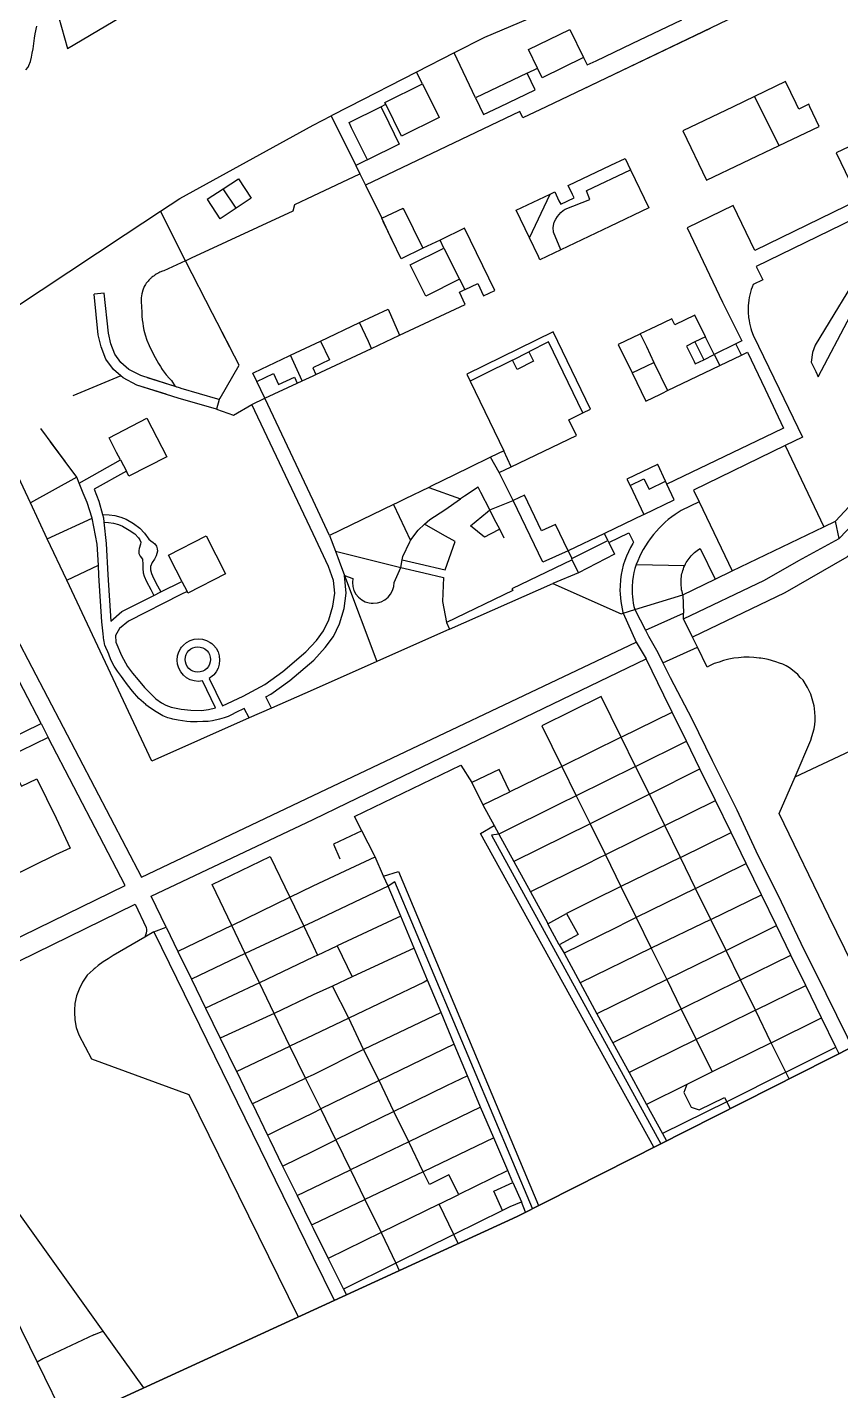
# Model space of a CAD drawing. Header units: millimetres. Extents: x 111502 to 977541, y 8702 to 1044108.
# Drawn here: x 973178.1 to 973292.2, y 472278.5 to 472469.8 of the extents above; entities that cross this region are included whole.
import ezdxf

# ---------------------------------------------------------------- set-up
doc = ezdxf.new("R2010")
doc.units = ezdxf.units.MM
doc.header["$LTSCALE"] = 0.25
doc.layers.add('X HVSS Site Background', color=8, linetype='Continuous')

# ---------------------------------------------------------------- blocks, each defined once
blk = doc.blocks.new('OS MAP')
at = {"layer": 'X HVSS Site Background'}
for points in [[(486959.75, 237005.2), (486960.05, 237005.55), (486960.15, 237005.8), (486960.4, 237006.35), (486960.55, 237006.95), (486960.65, 237007.5), (486960.75, 237008.1), (486960.95, 237009.6), (486961.05, 237010.25), (486961.3, 237011.3)], [(486963.9, 237014.15), (486965.58, 237008.15), (487010.41, 237034.74)], [(487211.37, 237050.05), (487239.17, 237009.13), (487121.99, 236903.53), (487084.15, 236872.41), (487028.6, 236844.33), (486923.62, 236796.11), (486834.51, 236756.44), (486805.82, 236750.34), (486795.65, 236768.15)], [(486795.65, 236768.15), (486805.82, 236750.34), (486834.51, 236756.44), (486923.62, 236796.11), (487028.6, 236844.33), (487084.15, 236872.41), (487121.99, 236903.53), (487239.17, 237009.13), (487211.37, 237050.05)], [(487070.77, 237029.07), (487061.45, 237025.61), (487024.04, 237009.72), (487019.79, 237007.55)], [(487061.46, 237013.76), (487037.68, 237002.39)], [(487044.76, 237008.88), (487051.69, 237012.19)], [(487055.67, 237010.99), (487032.68, 237000), (487029.43, 236998.45), (487029, 236999.35), (487007.35, 236989)], [(487031.49, 237005.42), (487030.22, 237008.02), (487036.01, 237010.85), (487037.94, 237006.9)], [(487037.94, 237006.9), (487038.45, 237005.86), (487039.68, 237006.45), (487044.76, 237008.88)], [(487019.79, 237007.55), (487014.53, 237004.86)], [(487022.8, 237001.26), (487019.79, 237007.55)], [(487037.94, 237006.9), (487032.14, 237004.07), (487031.49, 237005.42)], [(487178.86, 236984.62), (487171.15, 237000), (487168, 237006.15), (487168, 237006.3), (487167.9, 237006.5), (487167.8, 237006.6), (487167.75, 237006.75), (487167.6, 237006.95), (487167.5, 237007), (487167.35, 237007.1), (487167.2, 237007.1), (487166.9, 237007), (487166.6, 237006.95), (487166, 237006.6), (487155.75, 237000), (487139.75, 236989.7), (487126.9, 236980.9), (487112.35, 236970.25), (487101.1, 236961.75), (487093.25, 236955.65), (487086.85, 236948.95), (487074.85, 236936.8), (487066.15, 236931.8), (487053.2, 236925.6)], [(487014.53, 237004.86), (487005.02, 237000), (487002.54, 236998.73)], [(487015.35, 237003.2), (487014.53, 237004.86)], [(487030.01, 237004.71), (487022.8, 237001.26)], [(487022.8, 237001.26), (487023.92, 236998.92), (487026.19, 237000), (487031.13, 237002.36), (487030.01, 237004.71)], [(487030.01, 237004.71), (487031.49, 237005.42)], [(487010.22, 237000.34), (487010.08, 237000.6), (487015.35, 237003.2)], [(487015.35, 237003.2), (487017.67, 236998.48), (487012.41, 236995.88), (487010.22, 237000.34)], [(487065.37, 236994.56), (487070.97, 236997.24), (487069.65, 237000), (487069.49, 237000.34), (487068.09, 236999.67), (487067.72, 237000.44), (487066.25, 237003.52), (487061.91, 237001.44)], [(487061.91, 237001.44), (487058.89, 237000), (487051.86, 236996.64), (487055.18, 236989.69), (487065.37, 236994.56)], [(487065.37, 236994.56), (487061.91, 237001.44)], [(486978.62, 236985.34), (486981.35, 236987.15), (487000, 236997.4), (487002.54, 236998.73)], [(487002.54, 236998.73), (487005.99, 236991.74)], [(487007.64, 236992.56), (487005.41, 236997.05), (487005.05, 236997.78), (487009.51, 236999.99)], [(487009.51, 236999.99), (487009.91, 236999.2), (487012.1, 236994.77), (487007.64, 236992.56)], [(487009.51, 236999.99), (487010.22, 237000.34)], [(487078.59, 236996.01), (487073.36, 236993.51), (487076.5, 236986.92), (487061.94, 236979.84), (487058.88, 236986.14), (487052.43, 236983), (487057.4, 236972.6), (487060.1, 236967.16), (487059.29, 236966.76)], [(487077.59, 236985.12), (487062.13, 236977.6), (487063.05, 236975.71), (487061.7, 236975.06), (487061.56, 236974.7), (487061.44, 236974.34), (487061.24, 236973.6), (487061.16, 236973.22), (487061.1, 236972.85), (487061.02, 236972.09), (487061.01, 236971.56), (487061.01, 236971.17), (487061.07, 236970.41), (487061.13, 236970.03), (487061.2, 236969.66), (487061.28, 236969.28), (487061.38, 236968.91), (487061.49, 236968.55), (487061.71, 236967.96), (487065.33, 236960.43), (487068.6, 236953.64), (487066.18, 236952.46)], [(487007.64, 236992.56), (487007.32, 236992.4), (487005.99, 236991.74)], [(487005.99, 236991.74), (487006.55, 236990.61)], [(487033.24, 236987.74), (487033.89, 236988.05), (487034.48, 236986.82), (487034.72, 236986.33), (487036.59, 236987.22), (487036.36, 236987.71), (487035.77, 236988.95), (487041.77, 236991.82), (487043.74, 236992.76), (487044.5, 236991.16)], [(487034.75, 236979.92), (487033.72, 236982.41), (487033.67, 236983.04), (487033.75, 236983.59), (487033.82, 236983.79), (487034.04, 236984.24), (487034.28, 236984.6), (487034.74, 236985.16), (487035.06, 236985.46), (487035.37, 236985.63), (487038.82, 236987), (487038.33, 236988.21), (487038.4, 236988.25), (487044.5, 236991.16)], [(487044.5, 236991.16), (487047.06, 236985.81), (487041.63, 236983.21)], [(486982.1, 236978.39), (486982.97, 236978.8), (486997.22, 236985.38), (486997.46, 236986.27), (487000, 236987.48), (487006.55, 236990.61)], [(486987.41, 236988.49), (486989.56, 236989.9), (486991.35, 236987.17), (486989.21, 236985.75)], [(487006.55, 236990.61), (487007.35, 236989)], [(486989.21, 236985.75), (486986.98, 236984.29), (486985.24, 236986.93), (486985.18, 236987.02), (486987.41, 236988.49)], [(486989.21, 236985.75), (486987.41, 236988.49)], [(487007.35, 236989), (487009.65, 236984.35)], [(487030.35, 236981.6), (487028.5, 236985.47), (487033.24, 236987.74)], [(487030.35, 236981.6), (487033.24, 236987.74)], [(486951.85, 236962.6), (486950.06, 236966.46), (486973.67, 236982.07), (486978.62, 236985.34)], [(486982.1, 236978.39), (486978.62, 236985.34)], [(487009.65, 236984.35), (487012.65, 236985.75), (487014.02, 236982.97)], [(487012.5, 236985.68), (487012.65, 236985.75), (487015.4, 236980.15)], [(487073.75, 236939.45), (487080.7, 236946.7), (487087.55, 236954), (487092.8, 236959.1), (487104.1, 236968.1), (487109.25, 236972), (487115.45, 236976.7), (487126.1, 236984.2), (487128.12, 236985.53)], [(487011.2, 236981.07), (487009.65, 236984.35)], [(487015.4, 236980.15), (487012.35, 236978.65), (487009.85, 236983.92)], [(487021.28, 236974.34), (487021.35, 236974.37), (487023.11, 236975.2), (487023.92, 236973.46), (487025.5, 236974.2), (487021.25, 236982.95), (487017.81, 236981.3)], [(487031.82, 236978.52), (487031.6, 236979), (487030.35, 236981.6)], [(487041.63, 236983.21), (487034.75, 236979.92)], [(487020.54, 236975.8), (487015.83, 236973.43), (487013.63, 236977.8), (487018.34, 236980.17)], [(487017.81, 236981.3), (487015.4, 236980.15)], [(487018.34, 236980.17), (487017.81, 236981.3)], [(487018.34, 236980.17), (487020.54, 236975.8)], [(487034.75, 236979.92), (487031.82, 236978.52)], [(486982.1, 236978.39), (486979.08, 236976.96), (486978.9, 236976.91), (486978.54, 236976.77), (486978.37, 236976.69), (486978.03, 236976.51), (486977.87, 236976.41), (486977.71, 236976.3), (486977.56, 236976.19), (486977.41, 236976.07), (486977.35, 236976.01), (486977.27, 236975.94), (486977.13, 236975.81), (486977, 236975.68), (486976.87, 236975.53), (486976.75, 236975.39), (486976.63, 236975.24), (486976.52, 236975.08), (486976.35, 236974.79), (486976.12, 236974.28), (486975.99, 236973.73), (486975.93, 236973.17), (486975.92, 236972.6), (486975.94, 236972.01), (486975.99, 236971.09), (486976.02, 236970.6), (486976.06, 236970.11), (486976.12, 236969.63), (486976.19, 236969.15), (486976.28, 236968.67), (486976.46, 236967.99), (486976.71, 236967.24), (486977.01, 236966.52), (486977.65, 236965.23), (486977.87, 236964.81), (486978.1, 236964.39), (486978.35, 236963.97), (486978.6, 236963.56), (486978.86, 236963.16), (486979.14, 236962.77), (486979.43, 236962.39), (486979.89, 236961.87), (486980.18, 236961.58), (486980.67, 236960.75)], [(486988.57, 236965.84), (486985.91, 236971.01), (486982.1, 236978.39)], [(487079.88, 236979.31), (487077.46, 236978.14), (487070.41, 236966.53), (487070.02, 236965.54), (487069.85, 236964.19), (487070.48, 236962.88), (487070.84, 236962.12), (487079.88, 236979.31)], [(487020.54, 236975.8), (487021.28, 236974.34)], [(486970.71, 236973.85), (486969.3, 236973.7)], [(486980.67, 236960.75), (486975.85, 236962.28), (486974.19, 236963.16), (486973.06, 236964.13), (486972.21, 236965.3), (486971.64, 236966.76), (486971.31, 236968.22), (486970.71, 236973.85)], [(487012.14, 236967.94), (487021.34, 236972.25), (487020.53, 236973.98), (487021.28, 236974.34)], [(486973.04, 236962.27), (486972.01, 236963.16), (486970.96, 236964.61), (486970.28, 236966.34), (486969.9, 236967.98), (486969.3, 236973.7)], [(487006.52, 236969.71), (487010.55, 236971.62), (487012.14, 236967.94)], [(487055.02, 236967.73), (487053.52, 236970.75), (487050.7, 236969.4), (487050.3, 236970.25), (487048.08, 236969.18), (487045.88, 236968.13)], [(486986.86, 236958.92), (486986.97, 236959.12), (486989.65, 236963.74), (486987.05, 236968.79)], [(487001.07, 236967.13), (487006.52, 236969.71)], [(487008.22, 236966.1), (487007.78, 236967.05), (487006.52, 236969.71)], [(487037.83, 236957.05), (487038.92, 236957.57), (487033.65, 236968.4), (487021.55, 236962.5), (487022.05, 236961.5)], [(487045.88, 236968.13), (487045.8, 236968.09), (487042.8, 236966.65), (487044.73, 236962.66)], [(487045.88, 236968.13), (487046.37, 236967.12), (487046.73, 236966.35), (487047.8, 236964.13)], [(486996.85, 236965.13), (487001.07, 236967.13)], [(487001.07, 236967.13), (487002.31, 236964.49), (486999.96, 236963.38), (487000.4, 236962.44)], [(487008.22, 236966.1), (487012.14, 236967.94)], [(487037.83, 236957.05), (487033, 236967), (487030.24, 236965.61)], [(487053.54, 236967), (487052.37, 236966.42), (487053.42, 236964.24), (487053.57, 236963.92), (487054.77, 236964.51)], [(487055.02, 236967.73), (487053.54, 236967)], [(487053.54, 236967), (487054.77, 236964.51)], [(487056.25, 236965.25), (487055.08, 236967.6), (487055.02, 236967.73)], [(487059.29, 236966.76), (487056.25, 236965.25)], [(487060.09, 236965.15), (487059.29, 236966.76)], [(486992.13, 236961.47), (486991.58, 236962.64), (486991.75, 236962.72), (486996.66, 236965.05), (486996.85, 236965.13)], [(486998.5, 236961.55), (486996.85, 236965.13)], [(487000.4, 236962.44), (487008.22, 236966.1)], [(487027.95, 236964.46), (487023.88, 236962.42), (487022.05, 236961.5)], [(487030.24, 236965.61), (487030.9, 236964.31), (487028.6, 236963.16), (487027.95, 236964.46)], [(487027.95, 236964.46), (487030.24, 236965.61)], [(487060.09, 236965.15), (487060.9, 236965.55), (487063.4, 236960.4), (487065.97, 236954.9), (487064.5, 236954.2), (487049.6, 236947.05)], [(487054.77, 236964.51), (487056.25, 236965.25)], [(487056.25, 236965.25), (487057.03, 236963.68)], [(487057.03, 236963.68), (487060.09, 236965.15)], [(486978.77, 236963.3), (486978.86, 236963.16), (486979.14, 236962.77), (486979.43, 236962.39), (486979.89, 236961.87), (486980.18, 236961.58), (486980.67, 236960.75)], [(486992.13, 236961.47), (486994.45, 236962.56), (486995.16, 236961.03), (486997.41, 236962.07), (486997.8, 236961.23)], [(486998.5, 236961.55), (487000, 236962.25), (487000.4, 236962.44)], [(487044.73, 236962.66), (487046.79, 236963.64), (487047.8, 236964.13)], [(487044.73, 236962.66), (487046.65, 236958.7), (487048.72, 236959.69), (487049, 236959.83), (487049.71, 236960.17)], [(487047.8, 236964.13), (487049.71, 236960.17)], [(487049.71, 236960.17), (487057.03, 236963.68)], [(486973.04, 236962.27), (486966.33, 236959.44)], [(486979.39, 236959.67), (486975.3, 236960.96), (486973.38, 236961.98), (486973.04, 236962.27)], [(486986.46, 236957.56), (486981.09, 236959.12), (486975.3, 236960.96), (486975.28, 236960.97)], [(486980.67, 236960.75), (486976.79, 236961.98)], [(486980.89, 236960.68), (486980.67, 236960.75)], [(486986.86, 236958.92), (486986.67, 236958.98), (486981.5, 236960.48), (486981.41, 236960.51), (486980.67, 236960.75)], [(486993.25, 236959.1), (486992.13, 236961.47)], [(486993.25, 236959.1), (486997.8, 236961.23)], [(486997.8, 236961.23), (486998.5, 236961.55)], [(487022.05, 236961.5), (487022.74, 236960.07), (487026.75, 236951.75)], [(486986.86, 236958.92), (486986.46, 236957.56)], [(486991.44, 236958.25), (486993.25, 236959.1)], [(487002.33, 236939.84), (487000, 236944.78), (486993.25, 236959.1)], [(486982.34, 236932), (486981.48, 236931.56), (486974.11, 236927.84), (486972.89, 236926.8), (486972.31, 236925.84), (486972.34, 236924.89), (486973.15, 236923.01), (486973.99, 236921.46), (486974.71, 236920.54), (486975.51, 236919.58), (486976.39, 236918.54), (486977.98, 236916.94), (486978.77, 236916.36), (486979.35, 236916.07), (486980.12, 236915.76), (486981.53, 236915.48), (486982.85, 236915.34), (486984.37, 236915.29), (486985.34, 236915.43), (486986.34, 236915.69), (486984.51, 236919.44), (486983.93, 236919.39), (486983.34, 236919.44), (486982.78, 236919.61), (486982.27, 236919.89), (486981.82, 236920.26), (486981.45, 236920.71), (486981.17, 236921.23), (486981, 236921.79), (486980.94, 236922.37), (486981, 236922.95), (486981.17, 236923.51), (486981.45, 236924.03), (486981.54, 236924.17), (486981.82, 236924.48), (486982.27, 236924.85), (486982.78, 236925.13), (486983.34, 236925.3), (486983.93, 236925.36), (486984.51, 236925.3), (486985.07, 236925.13), (486985.59, 236924.85), (486985.82, 236924.68), (486986.04, 236924.48), (486986.41, 236924.03), (486986.68, 236923.51), (486986.85, 236922.95), (486986.91, 236922.37), (486986.85, 236921.79), (486986.68, 236921.23), (486986.41, 236920.71), (486986.08, 236920.3), (486986.04, 236920.26), (486985.44, 236919.81), (486987.33, 236915.95), (486990.19, 236917.32), (486993.24, 236918.96), (486995.75, 236920.78), (486998.99, 236923.51), (487000.47, 236925.14), (487001.48, 236926.5), (487002.23, 236928.03), (487002.8, 236929.94), (487003.05, 236931.78), (487002.88, 236933.55), (487002.16, 236935.5), (487000, 236940.09), (486991.44, 236958.25)], [(486986.46, 236957.56), (486988.84, 236956.74), (486991.44, 236958.25)], [(487027.8, 236949.5), (487036.94, 236953.9), (487035.87, 236956.1), (487037.83, 236957.05)], [(486965.29, 236950.18), (486961.84, 236954.85)], [(486973.01, 236950.45), (486972.47, 236951.49), (486971.4, 236953.57), (486976.69, 236956.31), (486979.49, 236950.91), (486974.2, 236948.17), (486973.83, 236948.88)], [(486966.87, 236948.05), (486963.22, 236952.98)], [(487024.9, 236950.85), (487021.85, 236949.35), (487018.1, 236947.5), (487016.65, 236946.8), (487016.22, 236946.59)], [(487026.75, 236951.75), (487024.9, 236950.85)], [(487026.1, 236948.7), (487024.9, 236950.85)], [(487027.8, 236949.5), (487026.75, 236951.75)], [(487066.18, 236952.46), (487053.32, 236946.22), (487054.12, 236944.56)], [(487066.18, 236952.46), (487071.61, 236941.08)], [(486960.38, 236944.44), (486958, 236949.51)], [(486967.21, 236947.19), (486973.01, 236950.45)], [(486973.01, 236950.45), (486973.83, 236948.88)], [(487026.1, 236948.7), (487027.8, 236949.5)], [(487049.41, 236947.45), (487048.36, 236949.82), (487048.3, 236949.79), (487044, 236947.75), (487044.45, 236946.85)], [(486966.87, 236948.05), (486960.38, 236944.44)], [(486967.21, 236947.19), (486966.87, 236948.05)], [(486969.04, 236942.3), (486968.32, 236944.48), (486967.77, 236945.77), (486967.21, 236947.19)], [(486973.83, 236948.88), (486969.31, 236946.34), (486969.99, 236944.68), (486970.48, 236942.82)], [(487028.05, 236944.75), (487027.21, 236946.45), (487026.33, 236948.23), (487026.1, 236948.7)], [(487044.45, 236946.85), (487046.4, 236947.82), (487047.14, 236946.33), (487049.41, 236947.45)], [(487046.4, 236942.8), (487050.65, 236944.84), (487049.6, 236947.05)], [(487049.6, 236947.05), (487049.41, 236947.45)], [(487016.22, 236946.59), (487012.9, 236945), (487011.8, 236944.45), (487011.27, 236944.19)], [(487016.22, 236946.59), (487020.67, 236944.98)], [(487024.77, 236943.44), (487023.52, 236945.89), (487023.13, 236946.65), (487021.22, 236945.38), (487020.67, 236944.98)], [(487035.75, 236937.7), (487034, 236941.4), (487032.05, 236940.5), (487029.65, 236945.5), (487028.05, 236944.75)], [(487044.45, 236946.85), (487046.4, 236942.8)], [(487073.27, 236941.88), (487076.42, 236945.26)], [(486949.06, 236943.58), (486956.2, 236929.8), (486975.95, 236891.9), (487000, 236903.4), (487045.3, 236924.9)], [(486962.75, 236939.4), (486960.38, 236944.44)], [(487011.27, 236944.19), (487002.33, 236939.84)], [(487011.27, 236944.19), (487013.66, 236939.13)], [(487015.61, 236941.46), (487016.36, 236942.1), (487018.49, 236943.44), (487020.67, 236944.98)], [(487026.17, 236940.72), (487024.83, 236940.03), (487024.05, 236939.63), (487022.08, 236941.21), (487024.45, 236943.17), (487024.77, 236943.44)], [(487024.77, 236943.44), (487028.05, 236944.75)], [(487026.17, 236940.72), (487025.46, 236942.1), (487024.82, 236943.36), (487024.77, 236943.44)], [(487035.75, 236937.7), (487032.2, 236936.1), (487028.05, 236944.75)], [(487054.12, 236944.56), (487051.6, 236943.35), (487050.75, 236942.8), (487050.28, 236942.46), (487049.81, 236942.1), (487049.37, 236941.71), (487048.94, 236941.31), (487048.53, 236940.89), (487048.13, 236940.46), (487047.75, 236940.01), (487047.27, 236939.38), (487046.93, 236938.9), (487046.6, 236938.41), (487046.3, 236937.9), (487046.02, 236937.39), (487045.76, 236936.86), (487045.52, 236936.32), (487045.31, 236935.78)], [(487054.12, 236944.56), (487058.78, 236934.89)], [(486961.87, 236913.48), (486959.4, 236918.25), (486948.85, 236938.4), (486946.9, 236942.15)], [(486962.75, 236939.4), (486969.04, 236942.3)], [(486969.91, 236935.7), (486969.75, 236938.65), (486969.04, 236942.3)], [(486970.48, 236942.82), (486970.61, 236942.32), (486970.68, 236941.7)], [(486970.48, 236942.82), (486971.41, 236942.76), (486972.23, 236942.67), (486973.08, 236942.44), (486973.79, 236942.14), (486974.81, 236941.54), (486975.74, 236940.9), (486976.38, 236940.19), (486976.98, 236939.33), (486977.25, 236939.12), (486977.57, 236938.89), (486977.82, 236938.68), (486978.05, 236938.36), (486978.15, 236937.97), (486978.18, 236937.64), (486978.01, 236937.01), (486977.78, 236936.55), (486977.46, 236936.04), (486977.22, 236935.52), (486977.21, 236935.05), (486977.36, 236934.52), (486977.63, 236933.87), (486978.22, 236932.8), (486978.68, 236931.94)], [(486970.68, 236941.7), (486971.32, 236941.66), (486972.03, 236941.59), (486972.72, 236941.4), (486973.29, 236941.16), (486974.22, 236940.61), (486975.01, 236940.07), (486975.52, 236939.51), (486975.71, 236939.23), (486975.85, 236938.93), (486975.83, 236938.65), (486975.64, 236938.04), (486975.6, 236937.73), (486975.6, 236937.34), (486975.76, 236936.95), (486976.11, 236936.52), (486976.13, 236935.77), (486976.12, 236935.2), (486976.19, 236934.63), (486976.32, 236934.16), (486976.64, 236933.39), (486977.26, 236932.27), (486977.7, 236931.45)], [(486970.68, 236941.7), (486970.99, 236938.75), (486971.23, 236934.32), (486971.65, 236927.84), (486973.21, 236929.18), (486977.7, 236931.45)], [(487013.66, 236939.13), (487013.84, 236939.41), (487014.75, 236940.58), (487015.61, 236941.46)], [(487013.66, 236939.13), (487013.84, 236939.41), (487014.75, 236940.58), (487015.61, 236941.46)], [(487019.92, 236939.01), (487018.16, 236940.01), (487015.61, 236941.46)], [(487046.4, 236942.8), (487040.84, 236940.14)], [(487071.61, 236941.08), (487073.27, 236941.88)], [(487073.75, 236939.45), (487073.27, 236941.88)], [(486965.48, 236933.59), (486962.75, 236939.4)], [(486981.62, 236933.42), (486981.22, 236934.21), (486980.8, 236935.01), (486979.73, 236937.11), (486985.01, 236939.81), (486987.75, 236934.45), (486982.47, 236931.76), (486982.34, 236932)], [(487002.33, 236939.84), (487003.16, 236937.63)], [(487026.81, 236939.46), (487026.17, 236940.72)], [(487040.84, 236940.14), (487035.75, 236937.7)], [(487041.33, 236939.14), (487040.84, 236940.14)], [(487041.46, 236938.89), (487044.27, 236940.24), (487044.92, 236938.91), (487044.82, 236938.75), (487044.51, 236938.17), (487044.21, 236937.58), (487043.95, 236936.96), (487043.71, 236936.34), (487043.5, 236935.69), (487043.33, 236935.04), (487043.19, 236934.36), (487043.1, 236933.67), (487043.04, 236932.72), (487043.03, 236932.17), (487043.05, 236931.64), (487043.09, 236931.11), (487043.15, 236930.58), (487043.23, 236930.06), (487043.33, 236929.54), (487043.45, 236929.05), (487043.49, 236928.95)], [(487051.95, 236928.15), (487063.3, 236933.6), (487068.1, 236936.35), (487073.75, 236939.45)], [(487058.78, 236934.89), (487071.61, 236941.08)], [(487003.16, 236937.63), (487005.39, 236937.07), (487012.3, 236935.34)], [(487003.16, 236937.63), (487003.68, 236936.24), (487004.42, 236934.24)], [(487012.51, 236936.42), (487012.6, 236936.92), (487013.55, 236938.95), (487013.66, 236939.13)], [(487012.51, 236936.42), (487014.94, 236935.87), (487018.53, 236935.05), (487019.92, 236939.01)], [(487035.75, 236937.7), (487036.27, 236936.62)], [(487036.27, 236936.62), (487041.33, 236939.14)], [(487041.46, 236938.89), (487042.28, 236937.25), (487037.21, 236934.63)], [(487041.33, 236939.14), (487041.46, 236938.89)], [(487052.11, 236935.65), (487052.22, 236935.86), (487052.33, 236936.06), (487052.44, 236936.25), (487052.57, 236936.45), (487052.85, 236936.81), (487053, 236936.99), (487053.16, 236937.16), (487053.32, 236937.32), (487053.49, 236937.48), (487053.85, 236937.76), (487054.04, 236937.9), (487054.27, 236938.05), (487056.36, 236933.72)], [(486965.48, 236933.59), (486969.91, 236935.7)], [(486991.05, 236914.25), (486990.33, 236915.6), (486989.17, 236915.03), (486988.56, 236914.7), (486988.11, 236914.47), (486987.56, 236914.28), (486986.91, 236914.1), (486985.92, 236913.84), (486985.32, 236913.77), (486984.56, 236913.74), (486983.78, 236913.7), (486982.82, 236913.71), (486982.32, 236913.77), (486981.71, 236913.86), (486981.1, 236913.95), (486980.37, 236914.1), (486980.21, 236914.14), (486979.66, 236914.29), (486978.95, 236914.57), (486978.47, 236914.82), (486977.99, 236915.1), (486977.2, 236915.63), (486976.58, 236916.11), (486976.54, 236916.14), (486975.6, 236917), (486974.71, 236918.01), (486973.99, 236918.91), (486973.37, 236919.75), (486973.13, 236920.07), (486972.58, 236920.82), (486972.33, 236921.23), (486972.14, 236921.54), (486971.66, 236922.43), (486971.36, 236923.2), (486971.22, 236923.54), (486970.97, 236924.12), (486970.83, 236924.47), (486970.78, 236924.64), (486970.7, 236925.05), (486970.69, 236925.1), (486970.58, 236926.07), (486970.41, 236927.76), (486969.98, 236934.25), (486969.91, 236935.7)], [(487012.3, 236935.34), (487012.51, 236936.42)], [(487036.35, 236936.45), (487027.88, 236932.39), (487028, 236932.12), (487018.7, 236927.66)], [(487036.35, 236936.45), (487036.27, 236936.62)], [(487037.21, 236934.63), (487036.35, 236936.45)], [(487045.31, 236935.78), (487045.13, 236935.22), (487044.99, 236934.65), (487044.87, 236934.08), (487044.79, 236933.5), (487044.74, 236932.65), (487044.73, 236932.19), (487044.75, 236931.73), (487044.78, 236931.27), (487044.83, 236930.81), (487044.9, 236930.35), (487044.99, 236929.9), (487045.1, 236929.45)], [(487045.31, 236935.78), (487052.11, 236935.65)], [(487051.85, 236931.55), (487051.79, 236931.77), (487051.73, 236932), (487051.68, 236932.22), (487051.64, 236932.45), (487051.6, 236932.91), (487051.59, 236933.14), (487051.59, 236933.37), (487051.61, 236933.83), (487051.64, 236934.06), (487051.68, 236934.28), (487051.72, 236934.51), (487051.78, 236934.73), (487051.84, 236934.96), (487051.92, 236935.17), (487052, 236935.39), (487052.11, 236935.65)], [(486994.19, 236915.64), (486993.39, 236917.22), (486994.09, 236917.6), (486996.74, 236919.52), (487000.1, 236922.36), (487001.71, 236924.12), (487002.85, 236925.67), (487003.73, 236927.45), (487004.37, 236929.61), (487004.66, 236931.75), (487004.42, 236934.24)], [(487004.42, 236934.24), (487005.57, 236933.84), (487005.52, 236933.27), (487005.57, 236932.7), (487005.74, 236932.15), (487006.01, 236931.64), (487006.38, 236931.2), (487006.82, 236930.83), (487007.32, 236930.56), (487007.87, 236930.4), (487008.14, 236930.36), (487008.45, 236930.34), (487009.02, 236930.4), (487009.57, 236930.56), (487010.07, 236930.83), (487010.52, 236931.2), (487010.88, 236931.64), (487011.15, 236932.15), (487011.32, 236932.7), (487011.37, 236933.27), (487012.3, 236935.34)], [(487004.42, 236934.24), (487008.93, 236922.18)], [(487012.3, 236935.34), (487015.52, 236934.61), (487018.29, 236933.98), (487018.16, 236930.61), (487018.7, 236927.66)], [(487037.21, 236934.63), (487033.63, 236933.12)], [(487051.85, 236931.55), (487056.36, 236933.72)], [(487056.36, 236933.72), (487058.78, 236934.89)], [(486991.05, 236914.25), (486977.41, 236908.2), (486965.48, 236933.59)], [(486977.7, 236931.45), (486978.68, 236931.94)], [(486978.68, 236931.94), (486981.62, 236933.42)], [(486981.62, 236933.42), (486982.34, 236932)], [(487019.13, 236926.7), (487033.63, 236933.12)], [(487033.63, 236933.12), (487043.19, 236928.86), (487043.49, 236928.95)], [(487045.1, 236929.45), (487051.85, 236931.55)], [(487051.85, 236931.55), (487051.93, 236928.97)], [(487043.49, 236928.95), (487045.1, 236929.45)], [(487043.49, 236928.95), (487045.3, 236924.9)], [(487045.1, 236929.45), (487046.59, 236926.55)], [(487046.59, 236926.55), (487051.93, 236928.97)], [(487051.95, 236928.15), (487051.93, 236928.97)], [(487053.2, 236925.6), (487051.95, 236928.15)], [(487067.58, 236906.01), (487101.02, 236921.69), (487101.75, 236928.6)], [(487019.13, 236926.7), (487008.93, 236922.18)], [(487018.7, 236927.66), (487019.13, 236926.7)], [(487046.59, 236926.55), (487047.02, 236925.72), (487048.35, 236923.45), (487049.05, 236922)], [(486982.16, 236923.01), (486982.2, 236923.14), (486982.37, 236923.45), (486982.59, 236923.72), (486982.86, 236923.94), (486983.17, 236924.1), (486983.5, 236924.2), (486983.85, 236924.24), (486984.2, 236924.2), (486984.53, 236924.1), (486984.84, 236923.94), (486985.11, 236923.72), (486985.16, 236923.66), (486985.33, 236923.45), (486985.49, 236923.14), (486985.59, 236922.8), (486985.63, 236922.46), (486985.59, 236922.11), (486985.49, 236921.78), (486985.33, 236921.47), (486985.11, 236921.2), (486984.84, 236920.98), (486984.82, 236920.96), (486984.53, 236920.81), (486984.2, 236920.71), (486983.85, 236920.68), (486983.5, 236920.71), (486983.17, 236920.81), (486982.86, 236920.98), (486982.59, 236921.2), (486982.37, 236921.47), (486982.2, 236921.78), (486982.1, 236922.11), (486982.07, 236922.46), (486982.1, 236922.8), (486982.16, 236923.01)], [(487045.3, 236924.9), (487046.7, 236922.55)], [(487049.05, 236922), (487053.88, 236924.2)], [(487053.88, 236924.2), (487053.2, 236925.6)], [(487067.58, 236906.01), (487069.8, 236911.15), (487069.95, 236911.65), (487070.25, 236912.75), (487070.35, 236913.35), (487070.4, 236913.85), (487070.4, 236914.45), (487070.35, 236915), (487070.3, 236915.6), (487070.25, 236915.95), (487069.8, 236917.6), (487069.55, 236918.05), (487069.3, 236918.55), (487068.7, 236919.55), (487068.3, 236919.95), (487067.95, 236920.35), (487067.7, 236920.6), (487066.8, 236921.3), (487066.35, 236921.55), (487065.85, 236921.8), (487065.4, 236921.95), (487064.9, 236922.15), (487063.8, 236922.45), (487063.35, 236922.55), (487062.8, 236922.65), (487062.55, 236922.65), (487061.8, 236922.75), (487061.15, 236922.8), (487060.4, 236922.8), (487059.65, 236922.7), (487059, 236922.65), (487058.3, 236922.5), (487057.55, 236922.3), (487056.95, 236922.1), (487056.25, 236921.9), (487055.6, 236921.55), (487055.25, 236921.4), (487053.88, 236924.2)], [(486979.4, 236884.9), (486977.3, 236889.25), (487000, 236900), (487004.83, 236902.33), (487046.7, 236922.55)], [(487008.93, 236922.18), (487000, 236918.22), (486994.19, 236915.64)], [(487049.2, 236917.44), (487046.7, 236922.55)], [(487049.05, 236922), (487050.05, 236919.95), (487053.1, 236914.15), (487055.95, 236908.3), (487059.4, 236901.35), (487062.1, 236895.6), (487065.65, 236888.45), (487068.4, 236882.65), (487071.9, 236875.6), (487074.9, 236869.5), (487075.6, 236868.09)], [(487043.2, 236911.55), (487040.4, 236917.25), (487032.1, 236913.15), (487034.9, 236907.45)], [(487050.35, 236915.08), (487049.2, 236917.44)], [(486994.19, 236915.64), (486991.05, 236914.25)], [(487043.2, 236911.55), (487050.35, 236915.08)], [(487052.35, 236910.98), (487050.35, 236915.08)], [(486943.67, 236908.31), (486945.18, 236905.29), (486961.87, 236913.48)], [(486961.87, 236913.48), (486962.88, 236911.53)], [(486953.15, 236880.75), (486973.65, 236890.75), (486962.88, 236911.53)], [(486962.88, 236911.53), (486957.14, 236908.71)], [(487043.2, 236911.55), (487034.9, 236907.45)], [(487045.2, 236907.45), (487043.2, 236911.55)], [(487045.2, 236907.45), (487052.35, 236910.98)], [(487054.24, 236907.1), (487052.35, 236910.98)], [(486957.14, 236908.71), (486959.12, 236904.67), (486961.27, 236905.72), (486963.99, 236900.18), (486965.95, 236895.98), (486963.92, 236895.05)], [(487006.85, 236898.4), (487005.8, 236900.45), (487020.7, 236907.65), (487022.28, 236905.18)], [(487027.61, 236903.9), (487026.09, 236907.03), (487022.28, 236905.18)], [(487034.9, 236907.45), (487027.61, 236903.9)], [(487034.9, 236907.45), (487036.9, 236903.35)], [(487045.2, 236907.45), (487036.9, 236903.35)], [(487047.15, 236903.55), (487045.2, 236907.45)], [(487047.15, 236903.55), (487054.24, 236907.1)], [(487056.41, 236902.66), (487054.24, 236907.1)], [(487022.28, 236905.18), (487023.8, 236902.05)], [(487080.17, 236870.4), (487072.3, 236886.45), (487065.35, 236900.85), (487067.58, 236906.01)], [(487023.8, 236902.05), (487027.61, 236903.9)], [(487036.9, 236903.35), (487034.61, 236902.21)], [(487036.9, 236903.35), (487038.85, 236899.4)], [(487047.15, 236903.55), (487038.85, 236899.4)], [(487049.3, 236899.15), (487047.15, 236903.55)], [(487023.8, 236902.05), (487025.4, 236899.15)], [(487034.61, 236902.21), (487026.05, 236897.95)], [(487049.3, 236899.15), (487056.41, 236902.66)], [(487058.6, 236898.18), (487056.41, 236902.66)], [(487038.85, 236899.4), (487028.15, 236894.1)], [(487038.85, 236899.4), (487041, 236895.05)], [(487006.85, 236898.4), (487002.85, 236896.55), (487003.75, 236894.5)], [(487008.7, 236894.75), (487008.6, 236894.95), (487006.85, 236898.4)], [(487047.77, 236854.02), (487023.5, 236898.05), (487025.4, 236899.15)], [(487026.05, 236897.95), (487025, 236897.8), (487048.74, 236854.51)], [(487025.4, 236899.15), (487026.05, 236897.95)], [(487026.05, 236897.95), (487028.15, 236894.1)], [(487049.3, 236899.15), (487041, 236895.05)], [(487051.5, 236894.7), (487049.3, 236899.15)], [(487051.5, 236894.7), (487058.6, 236898.18)], [(487060.71, 236893.86), (487058.6, 236898.18)], [(486963.92, 236895.05), (486954, 236890.18), (486955.84, 236886.43), (486947.36, 236882.27), (486945.52, 236886.02), (486943.51, 236885.03)], [(486988.6, 236885.15), (486985.85, 236890.9), (486994, 236894.8), (486996.75, 236889.1)], [(486996.75, 236889.1), (487000, 236890.7), (487004.5, 236892.79), (487008.7, 236894.75)], [(487009.9, 236892.05), (487008.7, 236894.75)], [(487028.15, 236894.1), (487030.5, 236889.85)], [(487041, 236895.05), (487040.04, 236894.58), (487040.04, 236894.57), (487038.4, 236893.76), (487030.5, 236889.85)], [(487041, 236895.05), (487043.15, 236890.6)], [(487051.5, 236894.7), (487043.15, 236890.6)], [(487053.6, 236890.35), (487051.5, 236894.7)], [(487053.6, 236890.35), (487060.71, 236893.86)], [(487062.86, 236889.45), (487060.71, 236893.86)], [(487009.9, 236892.05), (487012, 236892.7), (487031.63, 236845.86)], [(487010.55, 236890.65), (487009.9, 236892.05)], [(487010.55, 236890.65), (487000, 236885.65), (486998.7, 236885.05)], [(487030.77, 236845.43), (487011.45, 236891.25), (487010.55, 236890.65)], [(487012.3, 236886.45), (487010.55, 236890.65)], [(487030.5, 236889.85), (487032.85, 236885.5), (487032.91, 236885.38)], [(487043.15, 236890.6), (487042.04, 236890.05), (487040.4, 236889.24), (487035.53, 236886.83)], [(487043.15, 236890.6), (487045.3, 236886.25)], [(487053.6, 236890.35), (487045.3, 236886.25)], [(487055.75, 236886), (487053.6, 236890.35)], [(486954.14, 236877.91), (486975.05, 236888.15), (486976.6, 236884.85), (486976.65, 236884.6), (486976.65, 236884.4), (486976.6, 236884.05), (486976.4, 236883.5)], [(486988.6, 236885.15), (486996.75, 236889.1)], [(486996.75, 236889.1), (486998.7, 236885.05)], [(487055.75, 236886), (487062.86, 236889.45)], [(487064.96, 236885.14), (487062.86, 236889.45)], [(487012.3, 236886.45), (487011.8, 236886.2), (487003.4, 236882.28)], [(487014.2, 236881.95), (487012.3, 236886.45)], [(487032.91, 236885.38), (487035.53, 236886.83)], [(487035.53, 236886.83), (487037.15, 236883.9), (487034.53, 236882.45)], [(487045.3, 236886.25), (487044.09, 236885.65), (487042.43, 236884.83), (487035.2, 236881.25)], [(487045.3, 236886.25), (487047.4, 236881.95)], [(487055.75, 236886), (487047.4, 236881.95)], [(487057.9, 236881.65), (487055.75, 236886)], [(486977.7, 236884.25), (486976.4, 236883.5)], [(486977.7, 236884.25), (486979.4, 236884.9)], [(486977.7, 236884.25), (487000, 236838.55), (487002.98, 236832.56)], [(486979.4, 236884.9), (486981.05, 236881.5)], [(486988.6, 236885.15), (486981.05, 236881.5)], [(486990.5, 236881.2), (486988.6, 236885.15)], [(486998.7, 236885.05), (486990.5, 236881.2)], [(486998.7, 236885.05), (487000, 236882.3), (487000.65, 236881)], [(487034.53, 236882.45), (487032.91, 236885.38)], [(487057.9, 236881.65), (487064.96, 236885.14)], [(487067, 236880.96), (487064.96, 236885.14)], [(486976.4, 236883.5), (486972, 236880.95), (486971.3, 236880.45), (486970.6, 236880.05), (486969.9, 236879.55), (486969.45, 236879.15), (486969.3, 236879.05), (486969.2, 236878.9), (486968.35, 236878.15), (486967.7, 236877.2), (486967.2, 236876.2), (486966.85, 236875.25), (486966.6, 236874.2), (486966.55, 236873.25), (486966.55, 236873), (486966.6, 236871.9), (486966.8, 236870.85), (486967.15, 236869.8), (486968.95, 236866.45), (486982.6, 236861.45), (486997.9, 236830.23)], [(487000.65, 236881), (487003.4, 236882.28)], [(487003.4, 236882.28), (487005.51, 236877.92)], [(487034.53, 236882.45), (487035.2, 236881.25)], [(486981.05, 236881.5), (486982.95, 236877.6)], [(486990.5, 236881.2), (486982.95, 236877.6)], [(486992.5, 236877.1), (486990.5, 236881.2)], [(487000.65, 236881), (487000, 236880.7), (486992.5, 236877.1)], [(487014.2, 236881.95), (487005.51, 236877.92)], [(487016.05, 236877.45), (487014.2, 236881.95)], [(487035.2, 236881.25), (487037.45, 236877.1)], [(487047.4, 236881.95), (487037.45, 236877.1)], [(487047.4, 236881.95), (487049.6, 236877.55)], [(487057.9, 236881.65), (487049.6, 236877.55)], [(487059.95, 236877.5), (487057.9, 236881.65)], [(487059.95, 236877.5), (487067, 236880.96)], [(487069.08, 236876.7), (487067, 236880.96)], [(486982.95, 236877.6), (486984.95, 236873.55)], [(486992.5, 236877.1), (486984.95, 236873.55)], [(486994.55, 236872.8), (486992.5, 236877.1)], [(487002.75, 236876.65), (487000, 236875.4), (486994.55, 236872.8)], [(487005.51, 236877.92), (487002.75, 236876.65)], [(487005, 236872.15), (487002.75, 236876.65)], [(487016.05, 236877.45), (487015.6, 236877.2), (487005, 236872.15)], [(487017.95, 236872.95), (487016.05, 236877.45)], [(487037.45, 236877.1), (487039.8, 236872.75)], [(487049.6, 236877.55), (487039.8, 236872.75)], [(487049.6, 236877.55), (487051.6, 236873.4)], [(487059.95, 236877.5), (487051.6, 236873.4)], [(487062.05, 236873.25), (487059.95, 236877.5)], [(487062.05, 236873.25), (487069.08, 236876.7)], [(487071.29, 236872.18), (487069.08, 236876.7)], [(486984.95, 236873.55), (486987, 236869.35)], [(486994.55, 236872.8), (486987, 236869.35)], [(486996.75, 236868.2), (486994.55, 236872.8)], [(487017.95, 236872.95), (487007.1, 236867.75)], [(487019.8, 236868.5), (487017.95, 236872.95)], [(487039.8, 236872.75), (487042.05, 236868.7)], [(487051.6, 236873.4), (487042.05, 236868.7)], [(487051.6, 236873.4), (487053.7, 236869.15)], [(487062.05, 236873.25), (487053.7, 236869.15)], [(487064.25, 236868.7), (487062.05, 236873.25)], [(487005, 236872.15), (487000, 236869.75), (486996.75, 236868.2)], [(487007.1, 236867.75), (487005, 236872.15)], [(487064.25, 236868.7), (487071.29, 236872.18)], [(487073.3, 236868.05), (487071.29, 236872.18)], [(486987, 236869.35), (486989.28, 236864.64)], [(487042.05, 236868.7), (487044.3, 236864.5)], [(487053.7, 236869.15), (487044.3, 236864.5)], [(487053.7, 236869.15), (487055.95, 236864.6)], [(487064.25, 236868.7), (487055.95, 236864.6)], [(487066.3, 236864.55), (487064.25, 236868.7)], [(486989.28, 236864.64), (486996.75, 236868.2)], [(486998.95, 236863.7), (486996.75, 236868.2)], [(487007.1, 236867.75), (487000, 236864.2), (486998.95, 236863.7)], [(487009.25, 236863.4), (487007.1, 236867.75)], [(487019.8, 236868.5), (487009.25, 236863.4)], [(487021.65, 236864.05), (487019.8, 236868.5)], [(487066.3, 236864.55), (487073.3, 236868.05)], [(487073.74, 236867.15), (487073.3, 236868.05)], [(486989.28, 236864.64), (486989.3, 236864.6), (486991.48, 236860.14)], [(486991.48, 236860.14), (486998.95, 236863.7)], [(487001.1, 236859.4), (487000, 236861.55), (486998.95, 236863.7)], [(487009.25, 236863.4), (487001.1, 236859.4)], [(487011.35, 236859.05), (487009.25, 236863.4)], [(487021.65, 236864.05), (487018.73, 236862.63), (487014.43, 236860.55), (487011.35, 236859.05)], [(487023.5, 236859.65), (487021.65, 236864.05)], [(487044.3, 236864.5), (487046.75, 236860.05)], [(487055.95, 236864.6), (487052.41, 236862.85)], [(487066.3, 236864.55), (487058, 236860.4)], [(487066.76, 236863.62), (487066.3, 236864.55)], [(487052.41, 236862.85), (487046.75, 236860.05)], [(487052.41, 236862.85), (487051.99, 236861.7), (487052.99, 236859.66), (487054.15, 236859.29), (487057.7, 236861.02), (487058, 236860.4)], [(486991.48, 236860.14), (486991.5, 236860.1), (486993.62, 236855.73)], [(486995.6, 236856.7), (487000, 236858.86), (487001.1, 236859.4)], [(487003.2, 236855.05), (487001.1, 236859.4)], [(487011.35, 236859.05), (487003.2, 236855.05)], [(487013.45, 236854.8), (487011.35, 236859.05)], [(487023.5, 236859.65), (487013.45, 236854.8)], [(487025.35, 236855.35), (487023.5, 236859.65)], [(487046.75, 236860.05), (487049, 236855.95)], [(487058, 236860.4), (487049, 236855.95)], [(487058, 236860.4), (487058.48, 236859.43)], [(486993.62, 236855.73), (486995.6, 236856.7)], [(486993.62, 236855.73), (486993.95, 236855.05), (486995.74, 236851.39)], [(487025.35, 236855.35), (487015.45, 236850.6)], [(487027.3, 236850.75), (487025.35, 236855.35)], [(487049, 236855.95), (487049.56, 236854.92)], [(486945.94, 236855.21), (486961.35, 236823.9)], [(486952.28, 236853.76), (486970.52, 236828.25)], [(486995.74, 236851.39), (487000, 236853.48), (487003.2, 236855.05)], [(487003.2, 236855.05), (487005.25, 236850.85)], [(487013.45, 236854.8), (487005.25, 236850.85)], [(487015.45, 236850.6), (487013.45, 236854.8)], [(486995.74, 236851.39), (486997.77, 236847.25)], [(486997.77, 236847.25), (487000, 236848.32), (487005.25, 236850.85)], [(487005.25, 236850.85), (487007.25, 236846.7)], [(487015.45, 236850.6), (487007.25, 236846.7)], [(487020.43, 236847.39), (487019.05, 236850.17), (487016.33, 236848.82), (487015.45, 236850.6)], [(487027.3, 236850.75), (487020.43, 236847.39)], [(487028.01, 236849.07), (487027.3, 236850.75)], [(487026.58, 236845.18), (487025.36, 236847.87), (487028.01, 236849.07)], [(487028.01, 236849.07), (487029.23, 236846.38)], [(486997.77, 236847.25), (486999.78, 236843.15)], [(486999.78, 236843.15), (487000, 236843.25), (487007.25, 236846.7)], [(487007.25, 236846.7), (487009.55, 236842.05)], [(487017.7, 236846.05), (487009.55, 236842.05)], [(487017.7, 236846.05), (487020.43, 236847.39)], [(487019.75, 236841.8), (487017.7, 236846.05)], [(487029.23, 236846.38), (487029.17, 236846.35), (487027.61, 236845.65), (487026.58, 236845.18)], [(487029.81, 236844.94), (487029.23, 236846.38)], [(487026.58, 236845.18), (487019.75, 236841.8)], [(486999.78, 236843.15), (487000, 236842.7), (487002.14, 236838.41)], [(487009.55, 236842.05), (487002.14, 236838.41)], [(487009.55, 236842.05), (487011.6, 236837.75)], [(487019.75, 236841.8), (487011.6, 236837.75)], [(487020.36, 236840.55), (487019.75, 236841.8)], [(487002.14, 236838.41), (487004.29, 236834.12)], [(487011.6, 236837.75), (487004.29, 236834.12)], [(487011.6, 236837.75), (487012.09, 236836.75)], [(487004.29, 236834.12), (487004.68, 236833.34)], [(486969.25, 236827.7), (486962.1, 236824.35)], [(486969.25, 236827.7), (486970.52, 236828.25)], [(486970.52, 236828.25), (486976.22, 236820.27)], [(486962.1, 236824.35), (486961.35, 236823.9)], [(486961.35, 236823.9), (486965.51, 236815.35)]]:
    blk.add_lwpolyline(points, dxfattribs=at)

msp = doc.modelspace()

# ---------------------------------------------------------------- block references
at = {"lineweight": 0}
msp.add_blockref('OS MAP', (486218.2, 235458.61), dxfattribs=at)

doc.saveas('drawing.dxf')
